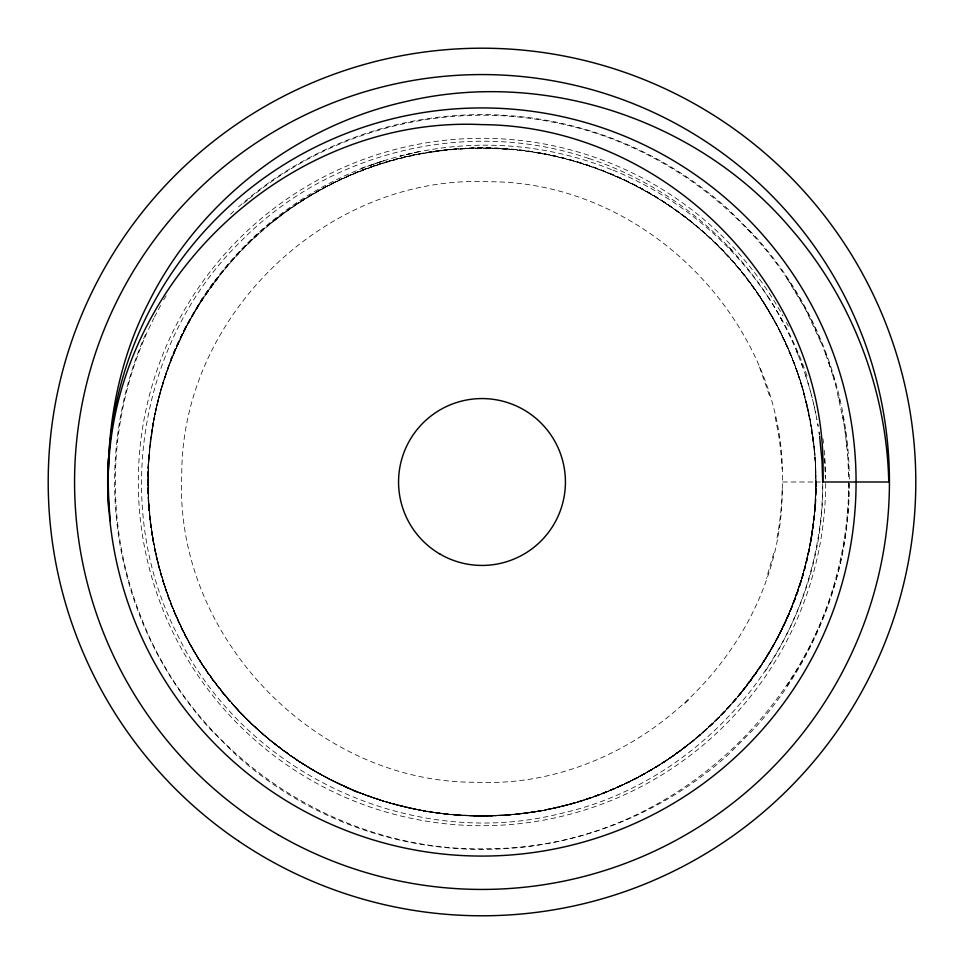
<?xml version="1.0" encoding="UTF-8"?>
<svg xmlns="http://www.w3.org/2000/svg" width="964" height="964" viewBox="0 0 964 964"><rect width="100%" height="100%" fill="white"/><g stroke="black" fill="none" stroke-linecap="round" stroke-linejoin="round"><path stroke-width="0.72" stroke-dasharray="4.82 3.62" d="M848.718 483.506C852.056 676.113 683.657 847.874 491.001 848.621C341.437 854.285 195.21 757.873 141.491 618.165C102.75 522.536 107.245 410.604 153.77 318.469M782.25 488.555C789.878 328.206 649.085 181.136 488.555 181.75C328.206 174.135 181.136 314.915 181.75 475.445C174.135 635.794 314.915 782.864 475.445 782.25C635.794 789.865 782.876 649.085 782.25 488.555L782.033 494.881A308.118 307.926 7.5 0 1 778.828 527.633L776.55 540.623M848.73 482C848.826 554.047 827.028 625.901 786.925 685.741M849.356 483.446L848.995 499.304A368.272 368.272 0 0 1 834.812 584.497A364.657 364.657 0 0 1 816.267 634.493A369.079 369.079 0 0 1 754.716 728.194L728.206 754.716A369.043 369.043 0 0 1 634.493 816.255A364.573 364.573 0 0 1 601.006 829.594A368.658 368.658 0 0 1 516.571 847.754A365.416 365.416 0 0 1 464.696 848.995A368.682 368.682 0 0 1 379.503 834.812A364.573 364.573 0 0 1 329.507 816.267A369.031 369.031 0 0 1 235.806 754.716L209.284 728.206A369.043 369.043 0 0 1 147.745 634.493A364.525 364.525 0 0 1 134.406 601.006A368.67 368.67 0 0 1 116.246 516.571A365.489 365.489 0 0 1 115.005 464.696A368.67 368.67 0 0 1 129.188 379.503A364.5 364.5 0 0 1 146.552 332.134M797.843 373.309C788.901 347.221 776.43 322.422 761.584 299.214C696.321 197.283 572.459 137.262 451.983 149.324L449.26 149.577C395.915 154.746 344.088 173.159 299.214 202.416C200.114 266.016 140.274 384.925 148.601 502.485M148.179 470.239C144.251 567.495 185.678 665.305 258.34 730.097C287.754 756.945 322.386 777.37 358.837 793.107C311.938 773.224 268.655 744.292 234.505 706.311L213.707 680.982L199.789 660.702M148.227 468.926L148.552 462.322M815.411 502.34L815.797 469.793M811.796 534.984C816.472 506.739 816.894 477.975 814.435 449.489L814.014 445.38M815.134 506.401L814.411 514.74C810.013 559.614 796.397 603.56 774.634 643.048M812.411 531.007L815.122 506.582L816.026 482A334.026 334.026 0 0 0 314.987 192.728A334.026 334.026 0 0 0 314.987 771.272A334.026 334.026 0 0 0 816.026 482C816.086 543.503 798.71 604.898 766.38 657.219M810.447 542.78L814.435 514.511L816.026 482C815.749 514.788 811.242 547.576 801.638 578.966L806.012 563.169L811.122 539.057C789.624 675.294 674.957 789.215 539.105 811.11M803.133 573.905L809.603 547.178L814.411 514.74M692.538 222.672L664.786 202.416C619.9 173.183 568.049 154.903 514.74 149.589L482 147.974L449.26 149.577C361.958 157.855 279.271 202.211 223.793 270.101L202.416 299.214C179.087 334.93 163.193 375.153 154.397 416.834L149.324 451.983C140.648 543.78 172.291 638.276 234.505 706.311M770.549 650.266C783.816 627.889 793.553 603.705 801.626 579.027L790.601 609.826L778.707 635.421C793.167 607.645 803.193 577.798 809.603 547.178M773.718 553.384L766.38 578.533M162.362 385.034C148.396 430.956 144.636 479.783 151.059 527.32M164.832 377.225C177.725 338.292 198.235 302.094 223.793 270.089M792.577 604.958L801.626 579.027M790.601 609.826C745.039 722.747 633.432 804.964 512.017 814.676C408.989 824.594 302.732 782.985 233.903 705.66M154.433 317.12L160.747 305.178M163.675 299.949L166.7 294.755M563.157 806.012C650.869 784.383 728.314 725.314 772.634 646.639M761.584 664.786L776.598 639.445C760.945 668.341 741.304 694.839 718.192 718.192M768.501 653.725L759.728 667.582L741.328 692.538M764.199 660.702L740.207 693.899M765.283 671.281C802.301 616.068 822.533 549.854 822.69 483.374C824.943 636.698 709.974 780.382 560.723 813.483C411.977 851.308 244.338 773.682 177.677 635.18C111.619 508.088 138.045 340.979 241.096 241.084C329.327 151.023 469.528 117.572 588.871 158.494M213.333 282.729C196.09 306.239 182.051 331.917 170.893 358.837L185.088 327.772L202.356 298.322L187.185 324.41L171.279 358.982C126.995 469.42 147.335 602.512 223.793 693.899C250.206 725.217 281.584 752.51 317.361 772.634M230.565 214.249L233.71 211.273M684.898 703.419L689.682 698.936M506.57 815.122L514.74 814.423C585.232 807.507 653.098 777.562 705.66 730.097M243.615 203.344L248.206 199.476M249.351 198.512L252.869 195.704M256.376 192.896C338.991 127.694 450.453 101.256 553.553 122.32C674.884 145.383 780.539 234.553 824.136 349.992M573.905 803.133L547.166 809.603C600.765 798.638 651.423 774.67 693.899 740.207M271.462 222.672C313.662 188.787 363.826 165.266 416.834 154.397M667.57 759.74L692.538 741.328M639.457 776.586L664.786 761.584M609.826 790.601L635.421 778.707M578.954 801.638L604.958 792.577M371.369 164.952L384.491 160.566L358.174 169.242M418.978 151.601L400.349 156.035L416.412 152.288M558.325 807.193C487.037 824.015 410.327 816.532 343.714 786.058C405.543 814.219 475.975 822.87 542.78 810.447L514.74 814.423L482 816.026L451.983 814.676M420.858 153.613L449.26 149.577C569.483 136.96 693.236 195.487 759.728 296.43C779.514 325.928 794.348 358.668 803.916 392.866M531.007 812.411L535.068 811.784M522.886 813.52L526.959 812.989M514.74 814.423L518.813 813.99M498.388 815.628L502.485 815.399M512.017 814.676L482 816.026L449.26 814.411L432.993 812.411M782.66 482L820.485 482M421.22 810.447L449.26 814.411L465.6 815.628M299.214 761.584C344.1 790.878 395.927 809.073 449.26 814.411M390.095 803.133L424.895 811.11M359.042 792.577L385.034 801.638L416.834 809.603M588.871 158.494C661.762 182.389 725.892 231.806 767.585 296.213M328.579 778.707L354.174 790.601L385.034 801.638M611.405 169.58L606.452 167.64A338.268 338.195 -65.9 0 0 358.439 169.893L353.559 171.905A337.376 337.279 62.6 0 0 173.243 354.113L171.279 358.982A338.002 337.87 20.8 0 0 148.661 460.997M354.174 790.601L324.543 776.586L296.418 759.728L271.462 741.328M296.418 759.728L270.089 740.207L257.689 729.495M728.748 247.073L734.435 253.195M747.606 229.131L753.728 235.722M151.589 531.007C160.301 590.595 185.847 647.242 223.793 693.899M741.328 271.462C768.694 304.925 788.685 343.883 801.638 385.046L802.807 388.974M204.272 667.57L222.672 692.538M786.925 278.259L805.422 309.131L822.497 345.811M767.585 296.201C786.576 325.398 801.048 357.536 810.363 391.095M759.728 296.418L776.598 324.555M202.416 664.786C173.327 619.78 155.156 568.025 149.577 514.74L148.878 506.57M191.366 646.639L195.487 653.713M780.466 317.722L782.467 321.398M778.502 328.182L790.601 354.174M173.4 609.826L185.293 635.421M796.77 351.619L798.349 355.499M759.463 367.091L770.32 397.963M824.16 350.016L827.269 358.403M825.75 354.234L831.595 371.164M801.349 363.295L802.783 367.224M162.362 578.954L171.423 604.958M797.855 373.345L803.133 390.095L811.784 428.932M828.787 362.705L834.209 379.792M805.506 375.129L806.796 379.105M832.932 375.55L835.439 384.13M808.025 383.106L809.218 387.106M835.439 384.19L844.066 423.738M810.363 391.131L811.459 395.12M803.928 392.914L806.976 404.796M811.447 395.168L812.146 397.819M801.638 385.046L810.387 420.882M812.495 399.168L815.869 414.171M154.397 547.166L160.868 573.905M838.801 397.264L839.813 401.651M813.483 403.277L814.423 407.35M806.989 404.82L808.784 412.809M775.201 417.002L778.828 436.318A308.118 307.926 -3.8 0 1 782.033 469.119M808.784 412.821L814.797 453.345M815.315 411.375L815.869 414.098M816.159 415.532L816.942 419.641L816.146 415.46M842.548 414.93L845.97 437.114M811.796 429.016L813.52 441.114M819.014 432.005L819.4 434.764M810.447 421.22L814.423 449.26M149.577 514.74L153.553 542.78M844.777 428.353L847.73 455.177M819.014 432.077L819.4 434.86M813.001 437.186L813.99 445.187M846.5 441.813L847.368 450.742M814.435 449.489L815.122 457.43M847.73 455.02L848.706 477.505L848.609 472.999M815.134 457.599L815.628 465.612M148.311 496.894L149.324 512.017M815.411 461.66L815.797 469.709M848.284 464.07L848.477 468.528M849.332 479.12L848.995 464.696A368.272 368.272 0 0 0 829.594 363.006A364.657 364.657 0 0 0 816.267 329.507A369.079 369.079 0 0 0 754.716 235.806L728.206 209.284A369.031 369.031 0 0 0 634.493 147.745A364.561 364.561 0 0 0 584.497 129.188A368.658 368.658 0 0 0 499.304 115.017A365.44 365.44 0 0 0 447.429 116.234A368.67 368.67 0 0 0 362.994 134.406A364.537 364.537 0 0 0 329.507 147.733A369.043 369.043 0 0 0 237.951 207.368M825.702 483.446A343.702 343.702 0 0 1 361.44 803.868A343.702 343.702 0 0 1 221.937 257.292A343.702 343.702 0 0 1 782.973 316.011M786.383 322.374A343.702 343.702 0 0 1 788.371 326.218M822.979 438.801A343.702 343.702 0 0 1 823.497 443.103M824.232 450.284A343.702 343.702 0 0 1 825.69 479.12M816.436 482A334.375 334.207 -4 0 1 471.504 815.845A334.375 334.207 -4 0 1 148.335 460.973M807.037 375.996A343.437 343.377 -31.7 0 0 799.614 356.258L797.517 351.318A341.702 341.642 -3 0 0 611.441 169.483M824.268 458.334A343.437 343.377 -31.7 0 1 825.341 477.819M818.147 426.498L817.689 423.75L818.147 426.522M294.96 758.343A333.689 333.689 0 0 0 814.845 505.811A333.689 333.689 0 0 0 336.195 181.847A333.689 333.689 0 0 0 294.96 758.343"/><path stroke-width="1.45" d="M110.306 520.909C103.232 446.826 114.029 370.2 148.119 303.479C198.126 201.862 295.888 125.959 406.302 101.461C545.009 68.673 698.743 119.946 790.829 228.613C851.549 298.358 886.603 389.601 888.772 482L822.702 482L822.051 461.286L819.593 436.258M822.702 482C831.763 294.514 669.86 125.838 482 124.621C290.405 115.331 115.21 278.56 108.45 470.263M108.703 509.534A374.369 374.225 5.2 0 1 108.402 458.454M107.932 480.542L107.932 482A374.068 374.068 0 0 0 662.196 809.808A374.068 374.068 0 0 0 682.464 166.182A374.068 374.068 0 0 0 108.667 458.466L107.932 480.542M238.855 841.247A433.8 433.8 0 0 0 914.691 512.944A433.8 433.8 0 0 0 292.454 91.797A433.8 433.8 0 0 0 238.855 841.247M440.283 554.252A83.422 83.422 0 0 0 565.422 482A83.422 83.422 0 0 0 440.283 409.748A83.422 83.422 0 0 0 440.283 554.252M278.283 834.848A407.435 407.435 0 0 0 889.435 482A407.435 407.435 0 0 0 278.283 129.152A407.435 407.435 0 0 0 278.283 834.848"/></g></svg>
